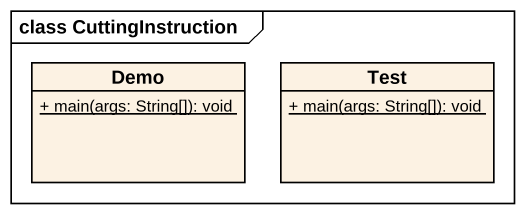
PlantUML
@startuml
mainframe class CuttingInstruction
hide circle
hide empty members
skinparam classAttributeIconSize 0
class Demo {
  {static} + main(args: String[]): void
}
class Test {
  {static} + main(args: String[]): void
}
@enduml
